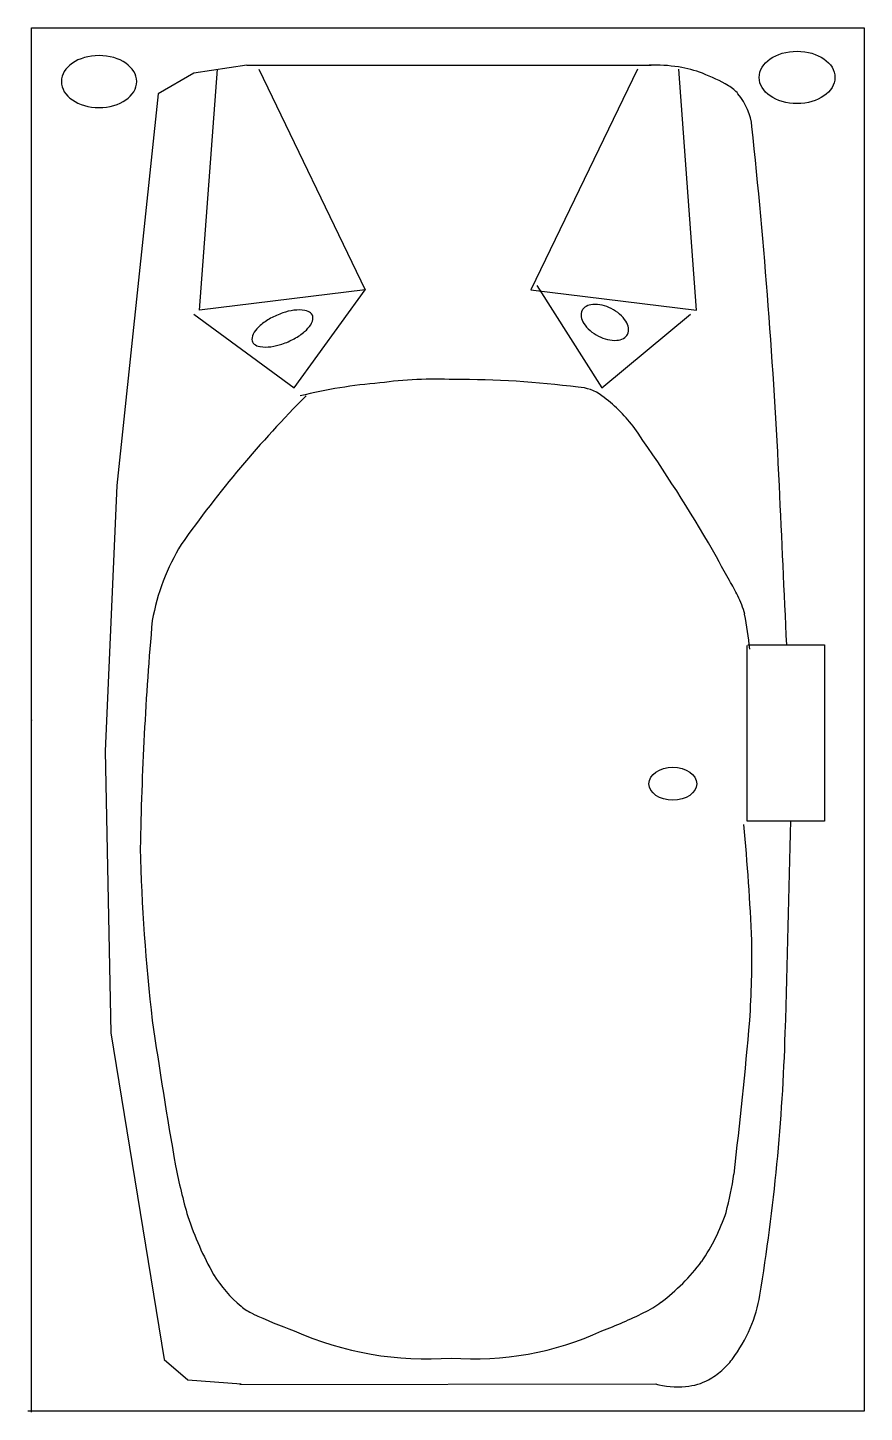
# Model space of a CAD drawing. Header units: metres. Extents: x -0.56 to 0.55, y -1.83 to 0.
import ezdxf

# ---------------------------------------------------------------- set-up
doc = ezdxf.new("R2010")
doc.units = ezdxf.units.M

msp = doc.modelspace()

# ---------------------------------------------------------------- linework, layer by layer
for p, q in [((-0.5512, -1.8328), (-0.5512, 0)), ((-0.5512, 0), (0.5512, 0)), ((0.5512, 0), (0.5512, -1.8314)), ((-0.2661, -0.0496), (-0.3365, -0.0604)), ((-0.2664, -0.0498), (0.2689, -0.0498)), ((-0.3365, -0.0604), (-0.3835, -0.0874)), ((-0.3288, -0.3739), (-0.3053, -0.055)), ((-0.2505, -0.055), (-0.1095, -0.3469)), ((0.2508, -0.055), (0.1098, -0.3469)), ((0.3291, -0.3739), (0.3056, -0.055)), ((-0.3835, -0.0874), (-0.4383, -0.6062)), ((-0.1095, -0.3469), (-0.3288, -0.3739)), ((-0.2035, -0.4765), (-0.1095, -0.3469)), ((0.1098, -0.3469), (0.3291, -0.3739)), ((0.1176, -0.3414), (0.2038, -0.4765)), ((-0.3366, -0.3793), (-0.2035, -0.4765)), ((0.2038, -0.4765), (0.3212, -0.3793)), ((-0.4383, -0.6062), (-0.454, -0.9575)), ((0.3961, -1.0503), (0.3961, -0.8179)), ((0.3972, -0.8171), (0.4987, -0.8171)), ((0.4987, -0.8171), (0.4987, -1.0503)), ((-0.454, -0.9575), (-0.4462, -1.3304)), ((0.4987, -1.0503), (0.3961, -1.0503)), ((-0.4462, -1.3304), (-0.3757, -1.7628)), ((-0.3757, -1.7628), (-0.3444, -1.7898)), ((-0.3444, -1.7898), (-0.2739, -1.7952)), ((-0.2756, -1.7961), (0.2757, -1.7953)), ((0.5512, -1.8314), (-0.5564, -1.8314))]:
    msp.add_line(p, q)
for centre, radius, start, end in [((-0.0348, -1.1418), 0.6739, 94.7105, 103.8053), ((-0.0159, -1.0277), 0.5624, 87.5695, 97.592), ((0.015, -1.6721), 1.2064, 82.5087, 90.3316), ((0.171, -0.5289), 0.0529, 51.7718, 88.6658), ((0.8953, -1.566), 1.5286, 135.1207, 144.7603), ((0.0935, -0.6417), 0.1897, 37.006, 54.4637), ((-1.4494, -1.7318), 2.0788, 30.3364, 35.4035), ((-0.1029, -0.8368), 0.2932, 148.5788, 169.7353), ((-5.8755, -4.2235), 7.1578, 29.19719, 29.65578), ((-0.6532, -1.3001), 1.1729, 27.8506, 28.981), ((0.2651, -0.8098), 0.1321, 14.7332, 25.8888), ((3.7817, -1.1542), 4.1895, 174.9377, 179.0713), ((-0.0468, -0.8641), 0.4483, 5.3358, 11.3024), ((-2.4847, -1.3301), 2.8895, 2.4136, 5.4679), ((1.9832, -1.0351), 2.391, 181.2284, 186.7025), ((-0.962, -1.2258), 1.3644, 356.2872, 0.7302), ((6.31, -0.3403), 6.7718, 188.26805, 189.91532), ((-6.8368, -0.6728), 7.2648, 353.3235, 354.93548), ((0.4689, -1.3415), 0.8458, 191.245, 195.9261), ((-0.0781, -1.4499), 0.4617, 345.166, 351.5889), ((0.0947, -1.4247), 0.4637, 198.7175, 209.1537), ((0.1091, -1.4799), 0.2738, 325.9389, 341.2075), ((0.119, -1.4701), 0.2714, 306.9319, 323.0379), ((-0.1548, -1.5524), 0.1838, 212.29, 229.6046), ((-0.233, -1.6441), 0.0633, 229.7218, 246.4649), ((0.0048, -1.1435), 0.6176, 244.7781, 250.285), ((-0.0121, -1.1513), 0.6129, 290.6199, 296.2861), ((0.2072, -1.5887), 0.1236, 294.9299, 307.2649), ((-0.0279, -1.3291), 0.433, 246.0751, 274.2717), ((0.0353, -1.362), 0.4001, 265.5641, 294.9035)]:
    msp.add_arc(centre, radius, start, end)
for centre, major_axis in [((0.4622, -0.0658), (0.0502, 0)), ((0.2977, -1.0007), (0.0316, 0))]:
    msp.add_ellipse(centre, major_axis=major_axis, ratio=0.689655)
for centre, major_axis, start_param, end_param in [((-0.4619, -0.0713), (-0.0499, 0), 3.141593, 9.424778), ((0.2724, -0.1539), (-0.1514, 0), 4.493582, 4.751764), ((0.2804, -0.1292), (0.1147, 0), 1.055061, 1.35199), ((0.2221, -0.2001), (0.2329, 0), 0.875738, 1.055061), ((0.337, -0.1051), (-0.0535, 0), 3.641585, 4.017331), ((0.2482, -0.1386), (-0.1547, 0), 3.214333, 3.641585), ((-16.6867, -0.9896), (17.1345, 0), 0.03245, 0.072741), ((0.1933, -0.3777), (0.0164, 0), 1.669187, 2.245785), ((0.1946, -0.3867), (-0.0295, 0), 4.383721, 4.810779), ((-0.1781, -0.4336), (0.0908, 0), 2.24529, 2.459275), ((-0.1781, -0.4336), (-0.0908, 0), -1.110288, -0.896303), ((-0.1929, -0.413), (0.0575, 0), 1.762126, 2.031304), ((-0.1973, -0.3974), (0.0344, 0), 1.342812, 1.762126), ((-0.1926, -0.3836), (-0.0139, 0), 3.816086, 4.484405), ((-0.1926, -0.3836), (0.0139, 0), 0.006175, 0.674494), ((-0.2132, -0.3837), (-0.0344, 0), 2.728454, 3.147768), ((0.2058, -0.3805), (-0.0295, 0), -0.31921, 0.107848), ((0.2192, -0.3795), (-0.043, 0), 0.107848, 0.417037), ((0.1933, -0.3777), (-0.0164, 0), -0.895808, -0.31921), ((0.1903, -0.3955), (0.043, 0), 0.93294, 1.242128), ((0.1792, -0.4058), (0.0616, 0), 0.674988, 0.93294), ((0.1792, -0.4058), (-0.0616, 0), 3.558629, 3.816581), ((-0.2251, -0.4127), (0.0344, 0), 2.728454, 3.147768), ((-0.2039, -0.4191), (-0.0575, 0), -0.682317, -0.413139), ((-0.2602, -0.3628), (-0.0908, 0), 2.24529, 2.459275), ((-0.2344, -0.3773), (0.0575, 0), -0.682317, -0.413139), ((0.2362, -0.3743), (0.0616, 0), 3.558629, 3.816581), ((0.2362, -0.3743), (-0.0616, 0), 0.674988, 0.93294), ((0.1962, -0.4006), (0.043, 0), 0.107848, 0.417037), ((0.2096, -0.3996), (-0.0295, 0), 2.822383, 3.249441), ((-0.2457, -0.4128), (0.0139, 0), 3.147768, 3.816086), ((-0.2457, -0.4128), (0.0139, 0), 3.816086, 4.484405), ((-0.2454, -0.3833), (0.0575, 0), -1.379467, -1.110288), ((-0.2602, -0.3628), (-0.0908, 0), 2.031304, 2.24529), ((0.2251, -0.3847), (-0.043, 0), 0.93294, 1.242128), ((0.2208, -0.3935), (-0.0295, 0), 1.242128, 1.669187), ((0.222, -0.4025), (0.0164, 0), -1.472406, -0.895808), ((0.222, -0.4025), (-0.0164, 0), 2.245785, 2.822383), ((-0.241, -0.399), (-0.0344, 0), 1.342812, 1.762126), ((-262.9591, -6.5029), (263.5366, 0), 0.031289, 0.03245), ((-67.5823, -0.3414), (68.044, 0), -0.021077, -0.015087), ((-5.1085, -1.2497), (5.5563, 0), -0.111957, -0.021077), ((0.0544, -1.65), (0.3609, 0), -0.470317, -0.111957), ((0.2681, -1.7256), (-0.1207, 0), 2.259568, 2.467169), ((0.2649, -1.7238), (0.1248, 0), -0.674424, -0.470317), ((0.3049, -1.738), (-0.0884, 0), 1.217808, 1.681525), ((0.3083, -1.7592), (-0.0574, 0), 1.681525, 2.259568)]:
    msp.add_ellipse(centre, major_axis=major_axis, ratio=0.689655, start_param=start_param, end_param=end_param)
msp.add_point((-0.5512, -0.9164))
msp.add_point((-0.5512, -0.9164))

doc.saveas('drawing.dxf')
